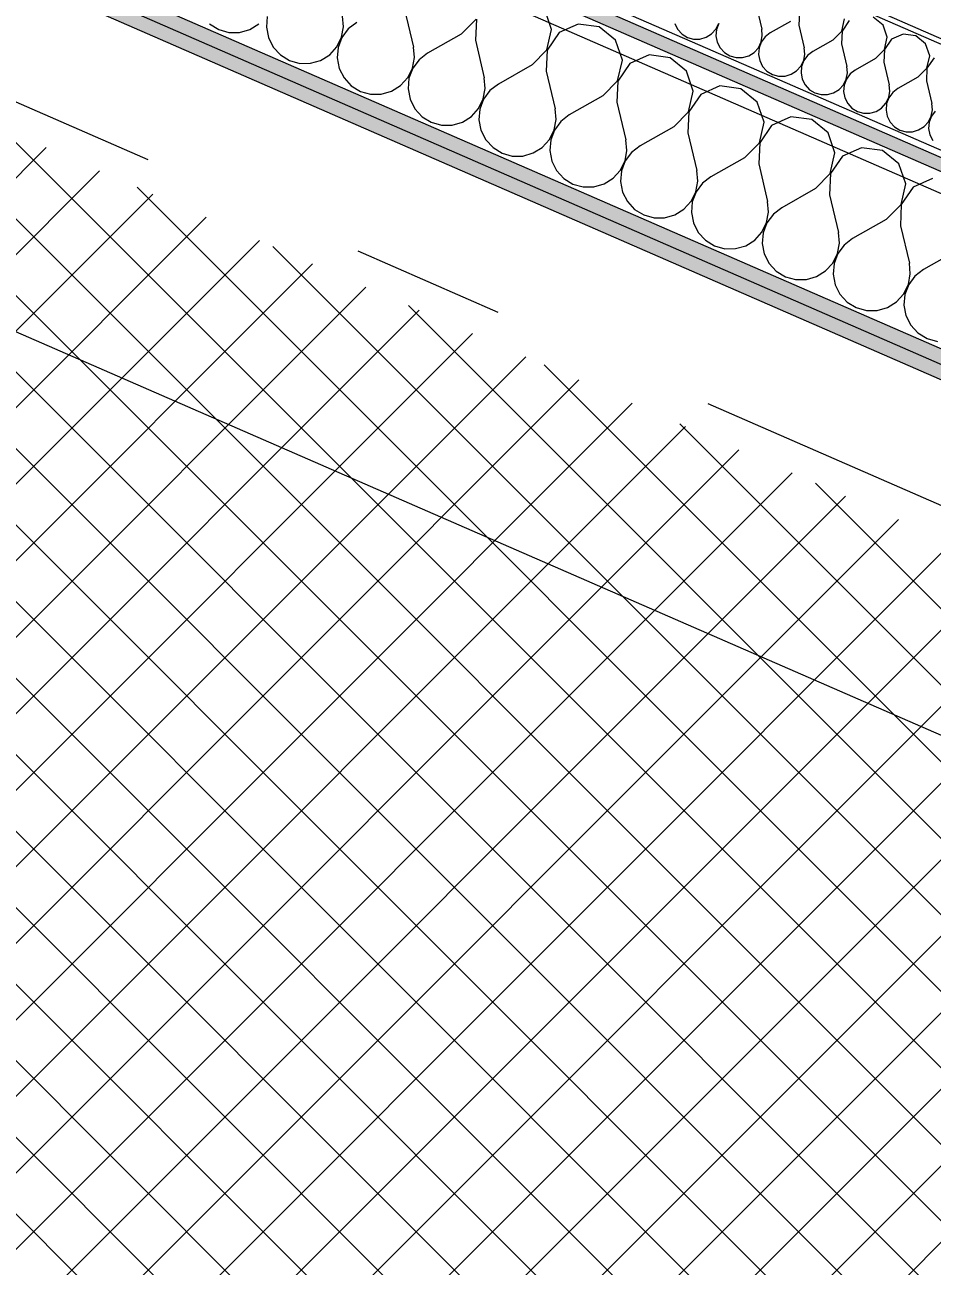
# Model space of a CAD drawing. Header units: millimetres. Extents: x -37281 to 954596, y -59787 to 956680.
# Drawn here: x 918636 to 919474, y 923 to 2070 of the extents above; entities that cross this region are included whole.
import ezdxf
from ezdxf.enums import TextEntityAlignment as Align

# ---------------------------------------------------------------- set-up
doc = ezdxf.new("R2010")
doc.units = ezdxf.units.MM
doc.header["$MEASUREMENT"] = 0
doc.linetypes.add('Double Dashed', pattern=[1093.611073, 529.166651, -211.666656, 141.111112, -211.666656])
for name, color, linetype in [('A-15-MG_Structural_Grid', 7, 'Continuous'), ('New_A-25-M_Wall_Ext', 7, 'Continuous'), ('New_A-35-M_FFE-Zone', 7, 'Continuous'), ('New_A-95-D_Dim_Grid.Dim', 7, 'Continuous')]:
    doc.layers.add(name, color=color, linetype=linetype)
for name, color, linetype, lineweight, true_color in [('A-15-MG_Structural_Grid_Pen_No__163', 7, 'Continuous', 0, 0x750077), ('A-25-M_Wall_Int_Pen_No__102', 7, 'Continuous', 15, 0xcccccc), ('New_A-25-M_Wall_Ext_Pen_No__107', 7, 'Continuous', 15, 0xa6a6a6), ('New_A-25-M_Wall_Ext_Pen_No__147', 7, 'Continuous', 0, 0x606060), ('New_A-35-M_FFE-Zone_Pen_No__74', 7, 'Continuous', 20, 0x606060), ('New_A-95-M-SFS_Edge_Pen_No__252', 7, 'Continuous', 13, 0xe8e8e8)]:
    doc.layers.add(name, color=color, linetype=linetype, lineweight=lineweight, true_color=true_color)
for name, color, linetype, lineweight in [('New_A-25-M_Wall_Ext_Pen_No__1', 7, 'Continuous', 13), ('New_A-25-M_Wall_Ext_Pen_No__150', 7, 'Continuous', 0), ('New_A-95-D_Dim_Grid.Dim_Pen_No__4', 7, 'Continuous', 20), ('New_ArchiCAD Zone Stamps_Pen_No__9', 7, 'Continuous', 13)]:
    doc.layers.add(name, color=color, linetype=linetype, lineweight=lineweight)
doc.styles.add('GENERATED_STYLE_2', font='')
doc.styles.add('GENERATED_STYLE_3', font='')
doc.styles.add('GENERATED_STYLE_4', font='')
doc.styles.get('GENERATED_STYLE_2').set_extended_font_data('Arial', bold=True)
doc.styles.get('GENERATED_STYLE_3').set_extended_font_data('Arial')
doc.styles.get('GENERATED_STYLE_4').set_extended_font_data('Swis721 BT')
doc.dimstyles.new('GENERATED_STYLE__4', dxfattribs={"dimtxt": 300, "dimasz": 95, "dimexe": 0.18, "dimexo": 0, "dimgap": 0.09, "dimtad": 1, "dimdec": 0, "dimzin": 0, "dimdsep": 46, "dimtxsty": 'GENERATED_STYLE_4', "dimblk": 'ARROWHEAD_2', "dimblk1": 'ARROWHEAD_2', "dimblk2": 'ARROWHEAD_2', "dimcen": 0.09, "dimclrd": 7, "dimclre": 7, "dimclrt": 7, "dimadec": 0, "dimazin": 0, "dimtfac": 1, "dimtdec": 4, "dimtmove": 0, "dimatfit": 3, "dimfxl": 1, "dimtolj": 1, "dimtzin": 0, "dimarcsym": 0})

# ---------------------------------------------------------------- blocks, each defined once
blk = doc.blocks.new('Project Lab 4_INB 2208_58_1', base_point=(914902.9, -2909.9))
at = {"layer": 'New_A-35-M_FFE-Zone_Pen_No__74', "linetype": 'Continuous'}
blk.add_line((920493.1, 972.4), (914033.9, 3788.9), dxfattribs=at)
at = {"layer": 'New_ArchiCAD Zone Stamps_Pen_No__9'}
for tag, height, style, p in [('ROOM_NAME', 250, 'GENERATED_STYLE_2', (914375.4, -1483.5)), ('zoneNameLine2', 250, 'GENERATED_STYLE_2', (914187, -1915.6)), ('ROOM_NUMBER', 200, 'GENERATED_STYLE_3', (913998.5, -2336.3)), ('measuredAreaCode', 200, 'GENERATED_STYLE_3', (913841.5, -2696.4)), ('DUMMY_649', 200, 'GENERATED_STYLE_3', (914148.9, -2830.4)), ('DUMMY_650', 200, 'GENERATED_STYLE_3', (914638.2, -3043.8)), ('DUMMY_651', 133.3, 'GENERATED_STYLE_3', (914917.5, -3150.4))]:
    blk.add_attdef(tag, text='', height=height, rotation=336.4404, dxfattribs=dict(at, style=style)).set_placement(p, align=Align.TOP_LEFT)
blk = doc.blocks.new('*X717', base_point=(864302.5, 0))
at = {"layer": 'New_A-25-M_Wall_Ext_Pen_No__107', "linetype": 'Continuous'}
for p, q in [((919311.8, 2086.4), (919316.7, 2065.6)), ((919351.6, 2081), (919351, 2069.3)), ((919428.8, 2069.3), (919419.7, 2076.8)), ((919236.3, 2070.9), (919238.9, 2065.6)), ((919238.9, 2065.6), (919243, 2061.2)), ((919270.3, 2061.3), (919274.3, 2065.7)), ((919274.3, 2065.7), (919276.9, 2071)), ((919275, 2065.4), (919274.4, 2059.5)), ((919277, 2071), (919275, 2065.4)), ((919317.2, 2059.7), (919316.7, 2065.6)), ((919343.2, 2072.7), (919324.6, 2062.2)), ((919351, 2069.3), (919356, 2048.5)), ((919390.7, 2064), (919393.3, 2075.4)), ((919397.4, 2073.6), (919390.9, 2063.9)), ((919432.6, 2058.2), (919428.8, 2069.3)), ((919243, 2061.2), (919248, 2058.1)), ((919248, 2058.1), (919253.7, 2056.6)), ((919253.7, 2056.6), (919259.6, 2056.6)), ((919259.6, 2056.6), (919265.3, 2058.2)), ((919265.3, 2058.2), (919270.3, 2061.3)), ((919274.4, 2059.5), (919275.6, 2053.7)), ((919275.6, 2053.7), (919278.2, 2048.5)), ((919313.6, 2048.6), (919316.2, 2053.9)), ((919316.3, 2053.8), (919314.2, 2048.3)), ((919316.2, 2053.9), (919317.2, 2059.7)), ((919319.9, 2058.6), (919316.3, 2053.8)), ((919324.6, 2062.2), (919319.9, 2058.6)), ((919382.5, 2055.6), (919363.8, 2045)), ((919382.5, 2055.6), (919390.7, 2064)), ((919390.9, 2063.9), (919390.3, 2052.2)), ((919430, 2046.8), (919432.6, 2058.2)), ((919436.7, 2056.4), (919430.1, 2046.8)), ((919447.4, 2061.2), (919436.7, 2056.4)), ((919459, 2059.6), (919447.4, 2061.2)), ((919468.1, 2052.2), (919459, 2059.6)), ((919278.2, 2048.5), (919282.2, 2044.1)), ((919282.2, 2044.1), (919287.3, 2041)), ((919304.6, 2041.1), (919309.6, 2044.2)), ((919309.6, 2044.2), (919313.6, 2048.6)), ((919314.2, 2048.3), (919313.7, 2042.4)), ((919313.7, 2042.4), (919314.8, 2036.6)), ((919355.5, 2036.8), (919356.5, 2042.6)), ((919356.5, 2042.6), (919356, 2048.5)), ((919363.8, 2045), (919359.1, 2041.4)), ((919390.3, 2052.2), (919395.3, 2031.3)), ((919421.8, 2038.5), (919430, 2046.8)), ((919430.1, 2046.8), (919429.6, 2035.1)), ((919471.9, 2041.1), (919468.1, 2052.2)), ((919287.3, 2041), (919293, 2039.4)), ((919293, 2039.4), (919298.9, 2039.4)), ((919298.9, 2039.4), (919304.6, 2041.1)), ((919314.8, 2036.6), (919317.5, 2031.3)), ((919317.5, 2031.3), (919321.5, 2027)), ((919348.9, 2027.1), (919352.8, 2031.5)), ((919352.8, 2031.5), (919355.5, 2036.8)), ((919353.5, 2031.2), (919353, 2025.3)), ((919355.6, 2036.7), (919353.5, 2031.2)), ((919359.1, 2041.4), (919355.6, 2036.7)), ((919395.8, 2025.4), (919395.3, 2031.3)), ((919421.8, 2038.5), (919403.1, 2027.9)), ((919429.6, 2035.1), (919434.5, 2014.2)), ((919469.3, 2029.7), (919471.9, 2041.1)), ((919476, 2039.3), (919469.4, 2029.6)), ((919321.5, 2027), (919326.6, 2023.9)), ((919326.6, 2023.9), (919332.3, 2022.3)), ((919332.3, 2022.3), (919338.2, 2022.3)), ((919338.2, 2022.3), (919343.8, 2024)), ((919343.8, 2024), (919348.9, 2027.1)), ((919353, 2025.3), (919354.1, 2019.5)), ((919354.1, 2019.5), (919356.8, 2014.2)), ((919392.1, 2014.3), (919394.7, 2019.6)), ((919394.9, 2019.6), (919392.8, 2014)), ((919394.7, 2019.6), (919395.8, 2025.4)), ((919398.4, 2024.3), (919394.9, 2019.6)), ((919403.1, 2027.9), (919398.4, 2024.3)), ((919461, 2021.4), (919442.4, 2010.8)), ((919461, 2021.4), (919469.3, 2029.7)), ((919469.4, 2029.6), (919468.9, 2017.9)), ((919356.8, 2014.2), (919360.8, 2009.8)), ((919360.8, 2009.8), (919365.8, 2006.8)), ((919383.1, 2006.8), (919388.2, 2010)), ((919388.2, 2010), (919392.1, 2014.3)), ((919392.8, 2014), (919392.3, 2008.1)), ((919392.3, 2008.1), (919393.4, 2002.3)), ((919434, 2002.5), (919435.1, 2008.3)), ((919435.1, 2008.3), (919434.5, 2014.2)), ((919442.4, 2010.8), (919437.7, 2007.2)), ((919468.9, 2017.9), (919473.8, 1997.1)), ((919365.8, 2006.8), (919371.5, 2005.2)), ((919371.5, 2005.2), (919377.5, 2005.2)), ((919377.5, 2005.2), (919383.1, 2006.8)), ((919393.4, 2002.3), (919396.1, 1997.1)), ((919396.1, 1997.1), (919400.1, 1992.7)), ((919427.4, 1992.8), (919431.4, 1997.2)), ((919431.4, 1997.2), (919434, 2002.5)), ((919432.1, 1996.9), (919431.6, 1991)), ((919434.2, 2002.4), (919432.1, 1996.9)), ((919437.7, 2007.2), (919434.2, 2002.4)), ((919474.4, 1991.2), (919473.8, 1997.1)), ((919400.1, 1992.7), (919405.1, 1989.6)), ((919405.1, 1989.6), (919410.8, 1988)), ((919410.8, 1988), (919416.7, 1988.1)), ((919416.7, 1988.1), (919422.4, 1989.7)), ((919422.4, 1989.7), (919427.4, 1992.8)), ((919431.6, 1991), (919432.7, 1985.2)), ((919432.7, 1985.2), (919435.4, 1979.9)), ((919470.7, 1980.1), (919473.3, 1985.4)), ((919473.5, 1985.3), (919471.4, 1979.8)), ((919473.3, 1985.4), (919474.4, 1991.2)), ((919477, 1990), (919473.5, 1985.3)), ((919435.4, 1979.9), (919439.4, 1975.6)), ((919439.4, 1975.6), (919444.4, 1972.5)), ((919461.7, 1972.6), (919466.7, 1975.7)), ((919466.7, 1975.7), (919470.7, 1980.1)), ((919471.4, 1979.8), (919470.9, 1973.9)), ((919470.9, 1973.9), (919472, 1968.1)), ((919444.4, 1972.5), (919450.1, 1970.9)), ((919450.1, 1970.9), (919456, 1970.9)), ((919456, 1970.9), (919461.7, 1972.6)), ((919472, 1968.1), (919474.7, 1962.8))]:
    blk.add_line(p, q, dxfattribs=at)
blk = doc.blocks.new('*X718', base_point=(864302.5, 0))
at = {"layer": 'New_A-25-M_Wall_Ext_Pen_No__150', "linetype": 'Continuous'}
for p, q in [((918859.7, 2077.5), (918858.8, 2067.7)), ((918930.2, 2067.9), (918929.3, 2077.8)), ((918986.5, 2084), (918994.7, 2049.2)), ((919122.4, 2065.5), (919116.1, 2084)), ((918806.4, 2070.5), (918814.8, 2065.3)), ((918814.8, 2065.3), (918824.2, 2062.7)), ((918834.1, 2062.7), (918843.6, 2065.5)), ((918843.6, 2065.5), (918851.9, 2070.7)), ((918858.8, 2067.7), (918860.7, 2058)), ((918928.4, 2058.3), (918930.2, 2067.9)), ((918934.5, 2066), (918928.7, 2058.1)), ((918942.4, 2072), (918934.5, 2066)), ((919038.9, 2061.1), (919052.6, 2075)), ((919052.9, 2074.9), (919052, 2055.4)), ((919118.1, 2046.5), (919122.4, 2065.5)), ((919147.1, 2070.4), (919129.3, 2062.5)), ((919166.5, 2067.8), (919147.1, 2070.4)), ((919181.6, 2055.4), (919166.5, 2067.8)), ((918824.2, 2062.7), (918834.1, 2062.7)), ((918860.7, 2058), (918865.2, 2049.2)), ((918924, 2049.4), (918928.4, 2058.3)), ((918928.7, 2058.1), (918925.2, 2048.9)), ((919038.9, 2061.1), (919007.8, 2043.5)), ((919052, 2055.4), (919060.2, 2020.7)), ((919129.3, 2062.5), (919118.3, 2046.4)), ((919187.9, 2037), (919181.6, 2055.4)), ((918865.2, 2049.2), (918871.8, 2041.9)), ((918871.8, 2041.9), (918880.2, 2036.8)), ((918909, 2036.9), (918917.4, 2042.1)), ((918917.4, 2042.1), (918924, 2049.4)), ((918925.2, 2048.9), (918924.3, 2039.1)), ((918995.7, 2039.4), (918994.7, 2049.2)), ((919007.8, 2043.5), (919000, 2037.5)), ((919104.4, 2032.6), (919118.1, 2046.5)), ((919118.3, 2046.4), (919117.5, 2026.9)), ((919212.6, 2041.9), (919194.8, 2033.9)), ((919232, 2039.3), (919212.6, 2041.9)), ((918880.2, 2036.8), (918889.7, 2034.1)), ((918889.7, 2034.1), (918899.6, 2034.2)), ((918899.6, 2034.2), (918909, 2036.9)), ((918924.3, 2039.1), (918926.2, 2029.4)), ((918993.9, 2029.7), (918995.7, 2039.4)), ((919000, 2037.5), (918994.1, 2029.6)), ((919104.4, 2032.6), (919073.3, 2014.9)), ((919183.5, 2017.9), (919187.9, 2037)), ((919194.8, 2033.9), (919183.8, 2017.8)), ((919247, 2026.9), (919232, 2039.3)), ((918926.2, 2029.4), (918930.6, 2020.6)), ((918930.6, 2020.6), (918937.3, 2013.4)), ((918982.9, 2013.6), (918989.5, 2020.9)), ((918989.5, 2020.9), (918993.9, 2029.7)), ((918990.6, 2020.4), (918989.8, 2010.6)), ((918994.1, 2029.6), (918990.6, 2020.4)), ((919061.1, 2010.8), (919060.2, 2020.7)), ((919117.5, 2026.9), (919125.7, 1992.1)), ((919253.4, 2008.4), (919247, 2026.9)), ((918937.3, 2013.4), (918945.7, 2008.2)), ((918945.7, 2008.2), (918955.2, 2005.6)), ((918965, 2005.6), (918974.5, 2008.4)), ((918974.5, 2008.4), (918982.9, 2013.6)), ((918989.8, 2010.6), (918991.7, 2000.9)), ((919059.3, 2001.2), (919061.1, 2010.8)), ((919065.5, 2008.9), (919059.6, 2001)), ((919073.3, 2014.9), (919065.5, 2008.9)), ((919169.8, 2004), (919183.5, 2017.9)), ((919183.8, 2017.8), (919182.9, 1998.3)), ((919249, 1989.4), (919253.4, 2008.4)), ((919278.1, 2013.3), (919260.3, 2005.4)), ((919297.4, 2010.7), (919278.1, 2013.3)), ((919312.5, 1998.3), (919297.4, 2010.7)), ((918955.2, 2005.6), (918965, 2005.6)), ((918991.7, 2000.9), (918996.1, 1992.1)), ((919055, 1992.3), (919059.3, 2001.2)), ((919059.6, 2001), (919056.1, 1991.8)), ((919169.8, 2004), (919138.8, 1986.4)), ((919182.9, 1998.3), (919191.2, 1963.6)), ((919260.3, 2005.4), (919249.3, 1989.3)), ((919318.8, 1979.9), (919312.5, 1998.3)), ((918996.1, 1992.1), (919002.8, 1984.8)), ((919002.8, 1984.8), (919011.2, 1979.7)), ((919040, 1979.8), (919048.4, 1985)), ((919048.4, 1985), (919055, 1992.3)), ((919056.1, 1991.8), (919055.3, 1982)), ((919126.6, 1982.3), (919125.7, 1992.1)), ((919138.8, 1986.4), (919131, 1980.4)), ((919235.3, 1975.5), (919249, 1989.4)), ((919249.3, 1989.3), (919248.4, 1969.8)), ((919343.6, 1984.8), (919325.7, 1976.8)), ((919362.9, 1982.2), (919343.6, 1984.8)), ((919011.2, 1979.7), (919020.7, 1977)), ((919020.7, 1977), (919030.5, 1977.1)), ((919030.5, 1977.1), (919040, 1979.8)), ((919055.3, 1982), (919057.1, 1972.3)), ((919124.8, 1972.6), (919126.6, 1982.3)), ((919131, 1980.4), (919125.1, 1972.5)), ((919235.3, 1975.5), (919204.3, 1957.8)), ((919314.5, 1960.8), (919318.8, 1979.9)), ((919325.7, 1976.8), (919314.8, 1960.7)), ((919378, 1969.8), (919362.9, 1982.2)), ((919057.1, 1972.3), (919061.6, 1963.5)), ((919061.6, 1963.5), (919068.3, 1956.3)), ((919113.8, 1956.5), (919120.4, 1963.8)), ((919120.4, 1963.8), (919124.8, 1972.6)), ((919121.6, 1963.3), (919120.7, 1953.5)), ((919125.1, 1972.5), (919121.6, 1963.3)), ((919192.1, 1953.7), (919191.2, 1963.6)), ((919248.4, 1969.8), (919256.6, 1935)), ((919384.3, 1951.3), (919378, 1969.8)), ((919068.3, 1956.3), (919076.7, 1951.1)), ((919076.7, 1951.1), (919086.1, 1948.5)), ((919096, 1948.5), (919105.5, 1951.3)), ((919105.5, 1951.3), (919113.8, 1956.5)), ((919120.7, 1953.5), (919122.6, 1943.8)), ((919190.3, 1944.1), (919192.1, 1953.7)), ((919196.4, 1951.8), (919190.6, 1943.9)), ((919204.3, 1957.8), (919196.4, 1951.8)), ((919300.8, 1946.9), (919314.5, 1960.8)), ((919314.8, 1960.7), (919313.9, 1941.2)), ((919380, 1932.3), (919384.3, 1951.3)), ((919409, 1956.2), (919391.2, 1948.3)), ((919428.4, 1953.6), (919409, 1956.2)), ((919443.5, 1941.2), (919428.4, 1953.6)), ((919086.1, 1948.5), (919096, 1948.5)), ((919122.6, 1943.8), (919127, 1935)), ((919185.9, 1935.2), (919190.3, 1944.1)), ((919190.6, 1943.9), (919187.1, 1934.7)), ((919300.8, 1946.9), (919269.7, 1929.3)), ((919313.9, 1941.2), (919322.1, 1906.5)), ((919391.2, 1948.3), (919380.2, 1932.2)), ((919449.8, 1922.8), (919443.5, 1941.2)), ((919127, 1935), (919133.7, 1927.7)), ((919133.7, 1927.7), (919142.1, 1922.6)), ((919170.9, 1922.7), (919179.3, 1927.9)), ((919179.3, 1927.9), (919185.9, 1935.2)), ((919187.1, 1934.7), (919186.2, 1924.9)), ((919257.6, 1925.2), (919256.6, 1935)), ((919269.7, 1929.3), (919261.9, 1923.3)), ((919366.3, 1918.4), (919380, 1932.3)), ((919380.2, 1932.2), (919379.4, 1912.7)), ((919474.5, 1927.7), (919456.7, 1919.7)), ((919142.1, 1922.6), (919151.6, 1919.9)), ((919151.6, 1919.9), (919161.5, 1920)), ((919161.5, 1920), (919170.9, 1922.7)), ((919186.2, 1924.9), (919188.1, 1915.2)), ((919251.4, 1906.7), (919255.8, 1915.5)), ((919255.8, 1915.5), (919257.6, 1925.2)), ((919261.9, 1923.3), (919256, 1915.4)), ((919366.3, 1918.4), (919335.2, 1900.7)), ((919445.4, 1903.7), (919449.8, 1922.8)), ((919456.7, 1919.7), (919445.7, 1903.6)), ((919188.1, 1915.2), (919192.5, 1906.4)), ((919192.5, 1906.4), (919199.2, 1899.2)), ((919244.8, 1899.4), (919251.4, 1906.7)), ((919252.5, 1906.2), (919251.7, 1896.4)), ((919256, 1915.4), (919252.5, 1906.2)), ((919323, 1896.6), (919322.1, 1906.5)), ((919379.4, 1912.7), (919387.6, 1877.9)), ((919199.2, 1899.2), (919207.6, 1894)), ((919207.6, 1894), (919217.1, 1891.4)), ((919226.9, 1891.4), (919236.4, 1894.2)), ((919236.4, 1894.2), (919244.8, 1899.4)), ((919251.7, 1896.4), (919253.6, 1886.7)), ((919321.2, 1887), (919323, 1896.6)), ((919327.4, 1894.7), (919321.5, 1886.8)), ((919335.2, 1900.7), (919327.4, 1894.7)), ((919431.7, 1889.8), (919445.4, 1903.7)), ((919445.7, 1903.6), (919444.8, 1884.1)), ((919217.1, 1891.4), (919226.9, 1891.4)), ((919253.6, 1886.7), (919258, 1877.9)), ((919316.9, 1878.1), (919321.2, 1887)), ((919321.5, 1886.8), (919318, 1877.6)), ((919431.7, 1889.8), (919400.7, 1872.2)), ((919444.8, 1884.1), (919453.1, 1849.4)), ((919258, 1877.9), (919264.7, 1870.6)), ((919264.7, 1870.6), (919273.1, 1865.5)), ((919301.9, 1865.6), (919310.3, 1870.8)), ((919310.3, 1870.8), (919316.9, 1878.1)), ((919318, 1877.6), (919317.2, 1867.8)), ((919388.5, 1868.1), (919387.6, 1877.9)), ((919400.7, 1872.2), (919392.9, 1866.2)), ((919273.1, 1865.5), (919282.6, 1862.8)), ((919282.6, 1862.8), (919292.4, 1862.9)), ((919292.4, 1862.9), (919301.9, 1865.6)), ((919317.2, 1867.8), (919319, 1858.1)), ((919319, 1858.1), (919323.5, 1849.3)), ((919382.3, 1849.6), (919386.7, 1858.4)), ((919387, 1858.3), (919383.5, 1849.1)), ((919386.7, 1858.4), (919388.5, 1868.1)), ((919392.9, 1866.2), (919387, 1858.3)), ((919497.2, 1861.3), (919466.2, 1843.6)), ((919323.5, 1849.3), (919330.1, 1842.1)), ((919375.7, 1842.3), (919382.3, 1849.6)), ((919383.5, 1849.1), (919382.6, 1839.3)), ((919454, 1839.5), (919453.1, 1849.4)), ((919330.1, 1842.1), (919338.6, 1836.9)), ((919338.6, 1836.9), (919348, 1834.3)), ((919357.9, 1834.3), (919367.4, 1837.1)), ((919367.4, 1837.1), (919375.7, 1842.3)), ((919382.6, 1839.3), (919384.5, 1829.6)), ((919452.2, 1829.9), (919454, 1839.5)), ((919458.3, 1837.6), (919452.5, 1829.7)), ((919466.2, 1843.6), (919458.3, 1837.6)), ((919348, 1834.3), (919357.9, 1834.3)), ((919384.5, 1829.6), (919388.9, 1820.8)), ((919447.8, 1821), (919452.2, 1829.9)), ((919452.5, 1829.7), (919449, 1820.5)), ((919388.9, 1820.8), (919395.6, 1813.5)), ((919395.6, 1813.5), (919404, 1808.4)), ((919432.8, 1808.5), (919441.2, 1813.7)), ((919441.2, 1813.7), (919447.8, 1821)), ((919449, 1820.5), (919448.1, 1810.7)), ((919404, 1808.4), (919413.5, 1805.7)), ((919413.5, 1805.7), (919423.4, 1805.8)), ((919423.4, 1805.8), (919432.8, 1808.5)), ((919448.1, 1810.7), (919450, 1801)), ((919450, 1801), (919454.4, 1792.2)), ((919454.4, 1792.2), (919461.1, 1785)), ((919461.1, 1785), (919469.5, 1779.8)), ((919469.5, 1779.8), (919479, 1777.2))]:
    blk.add_line(p, q, dxfattribs=at)
blk = doc.blocks.new('Wall_224_1', base_point=(919499.9, 1734.3))
at = {"layer": 'New_A-25-M_Wall_Ext', "linetype": 'Continuous', "lineweight": 0, "true_color": 0x000000}
h = blk.add_hatch(dxfattribs=at)
h.set_pattern_fill('Plaster_0001', color=178, style=0, pattern_type=2)
h.set_pattern_definition([(0, (864302.5, 0), (0, 173.2051), [0, -100]), (0, (864352.5, 86.6), (0, 173.2051), [0, -100])])
h.paths.add_polyline_path([(919615.2, 1998.8), (918579.7, 2450.3), (918577.9, 2446.2), (919613.4, 1994.6)])
at = {"layer": 'New_A-25-M_Wall_Ext_Pen_No__107', "linetype": 'Continuous'}
for points in [[(918469.5, 2197.8), (919505.1, 1746.2), (919510.3, 1758.2), (918474.7, 2209.7)], [(918464.3, 2185.9), (919499.9, 1734.3), (919505.1, 1746.2), (918469.5, 2197.8)]]:
    blk.add_hatch(color=256, dxfattribs=at).paths.add_polyline_path(points)
at = {"layer": 'New_A-25-M_Wall_Ext_Pen_No__147', "linetype": 'Continuous'}
blk.add_hatch(color=256, dxfattribs=at).paths.add_polyline_path([(919575.1, 1906.6), (918539.5, 2358.2), (918534.7, 2347.2), (919570.3, 1895.6)])
at = {"layer": 'New_A-25-M_Wall_Ext_Pen_No__1', "linetype": 'Continuous'}
for p, q in [((919613.4, 1994.6), (918577.9, 2446.2)), ((919577.5, 1912.1), (918541.9, 2363.7)), ((919575.1, 1906.6), (918539.5, 2358.2)), ((919570.3, 1895.6), (918534.7, 2347.2)), ((918474.7, 2209.7), (919510.3, 1758.2)), ((918469.5, 2197.8), (919505.1, 1746.2))]:
    blk.add_line(p, q, dxfattribs=at)
at = {"layer": 'New_A-25-M_Wall_Ext_Pen_No__1', "linetype": 'Continuous', "flags": 128}
for points in [[(919615.2, 1998.8), (918579.7, 2450.3)], [(918464.3, 2185.9), (919499.9, 1734.3)]]:
    blk.add_lwpolyline(points, dxfattribs=at)
at = {"layer": 'New_A-25-M_Wall_Ext', "color": 250, "lineweight": 50, "true_color": 0x2a2a2a}
for name in ['*X717', '*X718']:
    blk.add_blockref(name, (864302.5, 0), dxfattribs=at)
blk = doc.blocks.new('Standard grid marker_2')
at = {"layer": 'A-15-MG_Structural_Grid_Pen_No__163', "linetype": 'Double Dashed'}
blk.add_line((1909.1, 0), (86140.3, 0), dxfattribs=at)
at = {"layer": 'A-15-MG_Structural_Grid_Pen_No__163', "style": 'GENERATED_STYLE_4'}
for tag, p in [('AC_MarkerText_1_0', (-500, 952.5)), ('AC_MarkerText_1_1', (88549.4, 952.5))]:
    blk.add_attdef(tag, text='', height=350, rotation=360, dxfattribs=at).set_placement(p, align=Align.MIDDLE_CENTER)
blk = doc.blocks.new('*D779', base_point=(864302.5, 0))
at = {"layer": 'New_A-95-D_Dim_Grid.Dim_Pen_No__4', "linetype": 'Continuous'}
for p, q in [((918829.1, 4135.8), (918754.2, 3963.9)), ((918849.7, 4092.7), (918733.6, 4007)), ((918791.7, 4049.9), (918735.6, 4074.3)), ((927041.5, 452.5), (918791.7, 4049.9)), ((927078.9, 538.5), (927004, 366.6)), ((926983.4, 409.7), (927099.5, 495.4)), ((934374.6, -2745.1), (927041.5, 452.5))]:
    blk.add_line(p, q, dxfattribs=at)
at = {"layer": 'New_A-95-D_Dim_Grid.Dim_Pen_No__4', "insert": (922454.8, 2518), "char_height": 300, "attachment_point": 7, "rotation": 336.4404, "style": 'GENERATED_STYLE_4'}
blk.add_mtext('\\A1;{\\fSwis721 BT|b0|i0|c0|p34;9,000}', dxfattribs=at)
blk = doc.blocks.new('ARROWHEAD_2')
at = {"color": 0, "linetype": 'Continuous', "lineweight": 0}
for p, q in [((-0.378, -0.655), (0.378, 0.655)), ((0, 0), (-1, 0))]:
    blk.add_line(p, q, dxfattribs=at)

msp = doc.modelspace()

# ---------------------------------------------------------------- hatches: boundary and pattern name
at = {"layer": 'A-25-M_Wall_Int_Pen_No__102', "linetype": 'Continuous'}
h = msp.add_hatch(dxfattribs=at)
h.set_pattern_fill('Grid_5x5_Diagonal_0001', color=256, style=0, pattern_type=2)
h.set_pattern_definition([(45, (864302.5, 0), (-35.35534, 35.35534), []), (135, (864302.5, 0), (35.35534, 35.35534), [])])
h.paths.add_polyline_path([(909070.8, -19356.4), (913833.2, -8434.9), (909543.4, -6564.3), (912057.6, -798.6), (914121, 3933.5), (938576, -6730.2), (929236, -28149.5)])

# ---------------------------------------------------------------- linework, layer by layer
at = {"layer": 'New_A-95-M-SFS_Edge_Pen_No__252', "linetype": 'Continuous', "flags": 128}
msp.add_lwpolyline([(909011.2, -19493.2), (929337.8, -28356.6), (938853.9, -6533.2), (918080.9, 2524.9)], dxfattribs=at)

# ---------------------------------------------------------------- block references
at = {"layer": 'A-15-MG_Structural_Grid', "color": 8, "linetype": 'Continuous', "lineweight": 15, "zscale": 1000, "rotation": 336.440411583993}
msp.add_blockref('Standard grid marker_2', (872406.4, 22153.2), dxfattribs=at)
at = {"layer": 'New_A-25-M_Wall_Ext', "color": 250, "lineweight": 50, "true_color": 0x2a2a2a}
msp.add_blockref('Wall_224_1', (919499.9, 1734.3), dxfattribs=at)
at = {"layer": 'New_A-35-M_FFE-Zone', "linetype": 'Continuous'}
msp.add_blockref('Project Lab 4_INB 2208_58_1', (914902.9, -2909.9), dxfattribs=at)

# ---------------------------------------------------------------- dimensions: what is measured, and where the dimension line sits
at = {"layer": 'New_A-95-D_Dim_Grid.Dim', "linetype": 'Continuous'}
dim = msp.add_linear_dim(base=(918791.7, 4049.9), p1=(927063.8, 503.8), p2=(918791.7, 4049.9), angle=156.4404, dimstyle='GENERATED_STYLE__4', dxfattribs=at)
dim.commit()
dim.dimension.update_dxf_attribs({"geometry": '*D779', "text_midpoint": (923000.4, 2443.7), "dimtype": 160, "text_rotation": 336.4404})

doc.saveas('drawing.dxf')
